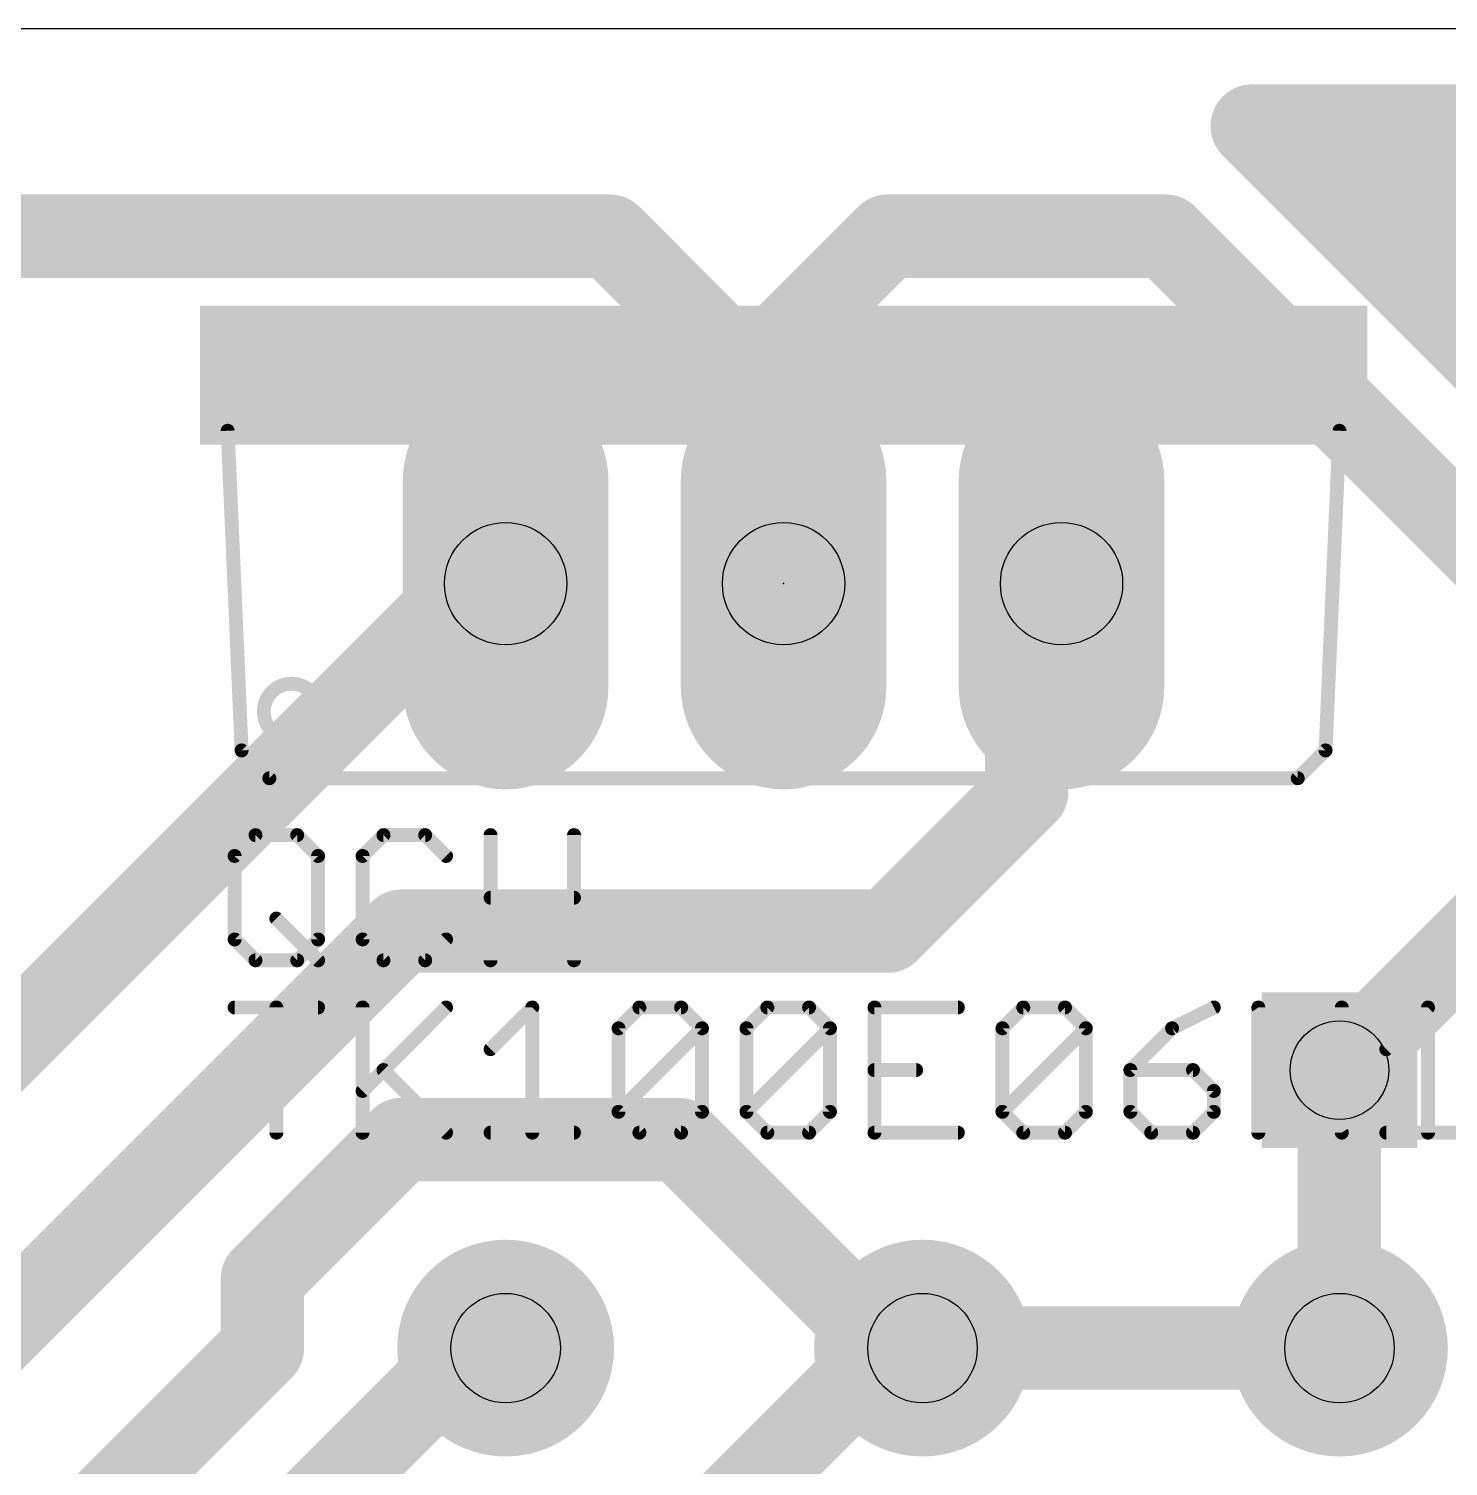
# Model space of a CAD drawing. Extents: x 0 to 88.9, y -10.5 to 54.6.
# Drawn here: x 58.82 to 71.8, y 41.47 to 54.6 of the extents above; entities that cross this region are included whole.
import ezdxf

# ---------------------------------------------------------------- set-up
doc = ezdxf.new("R2010")
doc.units = 0
for name, color, linetype in [('1', 22, 'CONTINUOUS'), ('16', 175, 'CONTINUOUS'), ('17', 82, 'CONTINUOUS'), ('18', 82, 'CONTINUOUS'), ('20', 7, 'CONTINUOUS'), ('21', 253, 'CONTINUOUS'), ('23', 7, 'CONTINUOUS'), ('25', 253, 'CONTINUOUS'), ('27', 253, 'CONTINUOUS'), ('44', 253, 'CONTINUOUS'), ('51', 253, 'CONTINUOUS')]:
    doc.layers.add(name, color=color, linetype=linetype)

# ---------------------------------------------------------------- blocks, each defined once
blk = doc.blocks.new('ROUNDP')
at = {"const_width": 0.5}
blk.add_lwpolyline([(0, -0.25, 1), (0, 0.25, 1), (0, -0.25)], format="xyb", dxfattribs=at)
blk = doc.blocks.new('RECT')
blk.add_solid([(-0.5, -0.5), (0.5, -0.5), (-0.5, 0.5), (0.5, 0.5)])
blk = doc.blocks.new('LONGP100')
at = {"const_width": 1}
blk.add_lwpolyline([(-0.5, 0), (0.5, 0)], dxfattribs=at)
at = {"const_width": 0.5}
for points in [[(-0.5, 0.25, 1), (-0.5, -0.25)], [(0.5, -0.25, 1), (0.5, 0.25)]]:
    blk.add_lwpolyline(points, format="xyb", dxfattribs=at)
blk = doc.blocks.new('SQUAREV')
blk.add_solid([(-0.5, -0.5), (0.5, -0.5), (-0.5, 0.5), (0.5, 0.5)])

msp = doc.modelspace()

# ---------------------------------------------------------------- linework, layer by layer
at = {"layer": '1', "const_width": 0.762}
msp.add_lwpolyline([(72.39, 46.6725), (70.8025, 45.085)], dxfattribs=at)
at = {"layer": '1', "const_width": 0.381}
msp.add_lwpolyline([(70.6678, 45.2197, 1), (70.9372, 44.9503)], format="xyb", dxfattribs=at)
at = {"layer": '16', "const_width": 0.762}
for points in [[(70.2917, 53.4244), (70.005, 53.711)], [(70.005, 53.711), (81.125, 53.711)], [(74.1017, 49.6144), (70.2917, 53.4244)], [(70.376, 53.34), (80.754, 53.34)], [(47.625, 52.705), (64.135, 52.705)], [(64.135, 52.705), (65.405, 51.435)], [(65.405, 51.435), (66.675, 52.705)], [(66.675, 52.705), (69.215, 52.705)], [(69.215, 52.705), (73.025, 48.895)], [(71.138, 52.578), (79.992, 52.578)], [(71.9, 51.816), (76.9612, 51.816)], [(65.405, 51.435), (65.405, 49.53)], [(55.245, 41.91), (62.865, 49.53)], [(62.865, 49.53), (63.1825, 49.53)], [(65.405, 49.53), (65.7225, 49.53)], [(67.945, 49.53), (67.945, 47.625)], [(67.945, 49.53), (68.2625, 49.53)], [(67.945, 47.625), (66.675, 46.355)], [(62.23, 46.355), (55.88, 40.005)], [(66.675, 46.355), (62.23, 46.355)], [(70.8025, 45.085), (70.8025, 43.18)], [(62.23, 44.45), (60.96, 43.18)], [(64.77, 44.45), (62.23, 44.45)], [(66.675, 42.545), (64.77, 44.45)], [(60.96, 43.18), (60.96, 42.545)], [(70.8025, 43.18), (71.12, 42.8625)], [(71.12, 42.8625), (70.8025, 42.545)], [(53.34, 33.02), (62.865, 42.545)], [(60.96, 42.545), (56.515, 38.1)], [(66.675, 42.545), (60.96, 36.83)], [(62.865, 42.545), (63.1825, 42.545)], [(66.675, 42.545), (66.9925, 42.545)], [(66.9925, 42.545), (70.8025, 42.545)]]:
    msp.add_lwpolyline(points, dxfattribs=at)
at = {"layer": '16', "const_width": 0.381}
for points in [[(70.1397, 53.8457, 1), (69.8703, 53.5763)], [(70.005, 53.9015, 1), (70.005, 53.5205)], [(70.4264, 53.5591, 1), (70.1569, 53.2897)], [(70.1569, 53.2897, 1), (70.4264, 53.5591)], [(70.376, 53.5305, 1), (70.376, 53.1495)], [(64.2697, 52.8397, 1), (64.0003, 52.5703)], [(64.135, 52.5145, 1), (64.135, 52.8955)], [(66.675, 52.8955, 1), (66.675, 52.5145)], [(66.8097, 52.5703, 1), (66.5403, 52.8397)], [(69.3497, 52.8397, 1), (69.0803, 52.5703)], [(69.215, 52.5145, 1), (69.215, 52.8955)], [(71.138, 52.7685, 1), (71.138, 52.3875)], [(71.9, 52.0065, 1), (71.9, 51.6255)], [(65.5955, 51.435, 1), (65.2145, 51.435)], [(65.2703, 51.5697, 1), (65.5397, 51.3003)], [(65.2703, 51.3003, 1), (65.5397, 51.5697)], [(62.865, 49.7205, 1), (62.865, 49.3395)], [(62.9997, 49.3953, 1), (62.7303, 49.6647)], [(63.1825, 49.3395, 1), (63.1825, 49.7205)], [(65.405, 49.7205, 1), (65.405, 49.3395)], [(65.7225, 49.3395, 1), (65.7225, 49.7205)], [(68.1355, 49.53, 1), (67.7545, 49.53)], [(67.945, 49.7205, 1), (67.945, 49.3395)], [(68.2625, 49.3395, 1), (68.2625, 49.7205)], [(65.2145, 49.53, 1), (65.5955, 49.53)], [(68.0797, 47.4903, 1), (67.8103, 47.7597)], [(67.7545, 47.625, 1), (68.1355, 47.625)], [(62.23, 46.5455, 1), (62.23, 46.1645)], [(62.3647, 46.2203, 1), (62.0953, 46.4897)], [(66.5403, 46.4897, 1), (66.8097, 46.2203)], [(66.675, 46.1645, 1), (66.675, 46.5455)], [(70.993, 45.085, 1), (70.612, 45.085)], [(62.23, 44.6405, 1), (62.23, 44.2595)], [(62.3647, 44.3153, 1), (62.0953, 44.5847)], [(64.9047, 44.5847, 1), (64.6353, 44.3153)], [(64.77, 44.2595, 1), (64.77, 44.6405)], [(61.1505, 43.18, 1), (60.7695, 43.18)], [(60.8253, 43.3147, 1), (61.0947, 43.0453)], [(70.9372, 43.3147, 1), (70.6678, 43.0453)], [(70.612, 43.18, 1), (70.993, 43.18)], [(71.2547, 42.7278, 1), (70.9853, 42.9972)], [(70.9853, 42.7278, 1), (71.2547, 42.9972)], [(61.0947, 42.4103, 1), (60.8253, 42.6797)], [(62.865, 42.7355, 1), (62.865, 42.3545)], [(62.9997, 42.4103, 1), (62.7303, 42.6797)], [(63.1825, 42.3545, 1), (63.1825, 42.7355)], [(66.675, 42.7355, 1), (66.675, 42.3545)], [(66.8097, 42.4103, 1), (66.5403, 42.6797)], [(66.5403, 42.4103, 1), (66.8097, 42.6797)], [(66.9925, 42.7355, 1), (66.9925, 42.3545)], [(66.9925, 42.3545, 1), (66.9925, 42.7355)], [(70.6678, 42.6797, 1), (70.9372, 42.4103)], [(70.8025, 42.3545, 1), (70.8025, 42.7355)], [(60.7695, 42.545, 1), (61.1505, 42.545)]]:
    msp.add_lwpolyline(points, format="xyb", dxfattribs=at)
at = {"layer": '20'}
msp.add_line((88.8875, 54.6), (0, 54.6), dxfattribs=at)
at = {"layer": '21', "const_width": 0.127}
for points in [[(60.7695, 48.006), (60.6425, 50.927)], [(70.8025, 50.927), (70.6755, 48.006)], [(60.7695, 48.006), (61.0235, 47.752)], [(70.4215, 47.752), (70.6755, 48.006)], [(70.4215, 47.752), (61.0235, 47.752)]]:
    msp.add_lwpolyline(points, dxfattribs=at)
at = {"layer": '21'}
for points, const_width in [([(60.6742, 50.9284, 1), (60.6108, 50.9256)], 0.0635), ([(70.8342, 50.9256, 1), (70.7708, 50.9284)], 0.0635), ([(61.2267, 48.1076, 1), (61.2267, 48.6156, 1), (61.2267, 48.1076)], 0.127), ([(60.792, 48.0285, 1), (60.747, 47.9835)], 0.0635), ([(60.7378, 48.0046, 1), (60.8012, 48.0074)], 0.0635), ([(70.6438, 48.0074, 1), (70.7072, 48.0046)], 0.0635), ([(70.698, 47.9835, 1), (70.653, 48.0285)], 0.0635), ([(61.0235, 47.7838, 1), (61.0235, 47.7203)], 0.0635), ([(70.4215, 47.7203, 1), (70.4215, 47.7838)], 0.0635), ([(61.001, 47.7295, 1), (61.046, 47.7745)], 0.0635), ([(70.399, 47.7745, 1), (70.444, 47.7295)], 0.0635)]:
    msp.add_lwpolyline(points, format="xyb", dxfattribs=dict(at, const_width=const_width))
at = {"layer": '23'}
msp.add_point((65.7225, 49.53), dxfattribs=at)
at = {"layer": '25', "const_width": 0.127}
for points in [[(60.706, 47.0416), (60.8967, 47.2323)], [(60.8967, 47.2323), (61.278, 47.2323)], [(61.278, 47.2323), (61.4687, 47.0416)], [(62.0661, 47.2323), (61.8754, 47.0416)], [(62.4474, 47.2323), (62.0661, 47.2323)], [(62.638, 47.0416), (62.4474, 47.2323)], [(63.0448, 46.0883), (63.0448, 47.2323)], [(63.8074, 47.2323), (63.8074, 46.0883)], [(60.706, 46.279), (60.706, 47.0416)], [(61.4687, 47.0416), (61.4687, 46.279)], [(61.8754, 47.0416), (61.8754, 46.279)], [(63.0448, 46.6603), (63.8074, 46.6603)], [(61.0873, 46.4696), (61.4687, 46.0883)], [(60.8967, 46.0883), (60.706, 46.279)], [(61.4687, 46.279), (61.278, 46.0883)], [(61.8754, 46.279), (62.0661, 46.0883)], [(62.4474, 46.0883), (62.638, 46.279)], [(61.278, 46.0883), (60.8967, 46.0883)], [(62.0661, 46.0883), (62.4474, 46.0883)]]:
    msp.add_lwpolyline(points, dxfattribs=at)
at = {"layer": '25', "const_width": 0.0635}
for points in [[(60.8967, 47.264, 1), (60.8967, 47.2005)], [(60.9191, 47.2098, 1), (60.8742, 47.2547)], [(61.3004, 47.2547, 1), (61.2555, 47.2098)], [(61.278, 47.2005, 1), (61.278, 47.264)], [(62.0661, 47.264, 1), (62.0661, 47.2005)], [(62.0885, 47.2098, 1), (62.0436, 47.2547)], [(62.4698, 47.2547, 1), (62.4249, 47.2098)], [(62.4474, 47.2005, 1), (62.4474, 47.264)], [(63.0765, 47.2323, 1), (63.013, 47.2323)], [(63.8392, 47.2323, 1), (63.7757, 47.2323)], [(60.7378, 47.0416, 1), (60.6743, 47.0416)], [(60.6835, 47.0641, 1), (60.7285, 47.0192)], [(61.5004, 47.0416, 1), (61.4369, 47.0416)], [(61.4462, 47.0192, 1), (61.4911, 47.0641)], [(61.9071, 47.0416, 1), (61.8436, 47.0416)], [(61.8529, 47.0641, 1), (61.8978, 47.0192)], [(62.6156, 47.0192, 1), (62.6605, 47.0641)], [(63.0448, 46.692, 1), (63.0448, 46.6285)], [(63.8074, 46.6285, 1), (63.8074, 46.692)], [(61.1098, 46.4921, 1), (61.0649, 46.4472)], [(60.7285, 46.3014, 1), (60.6835, 46.2565)], [(60.6743, 46.279, 1), (60.7378, 46.279)], [(61.4369, 46.279, 1), (61.5004, 46.279)], [(61.4911, 46.2565, 1), (61.4462, 46.3014)], [(61.8436, 46.279, 1), (61.9071, 46.279)], [(61.8978, 46.3014, 1), (61.8529, 46.2565)], [(62.6605, 46.2565, 1), (62.6156, 46.3014)], [(60.8967, 46.1201, 1), (60.8967, 46.0566)], [(60.8742, 46.0658, 1), (60.9191, 46.1108)], [(61.2555, 46.1108, 1), (61.3004, 46.0658)], [(61.278, 46.0566, 1), (61.278, 46.1201)], [(61.4462, 46.0658, 1), (61.4911, 46.1108)], [(62.0661, 46.1201, 1), (62.0661, 46.0566)], [(62.0436, 46.0658, 1), (62.0885, 46.1108)], [(62.4249, 46.1108, 1), (62.4698, 46.0658)], [(62.4474, 46.0566, 1), (62.4474, 46.1201)], [(63.013, 46.0883, 1), (63.0765, 46.0883)], [(63.7757, 46.0883, 1), (63.8392, 46.0883)]]:
    msp.add_lwpolyline(points, format="xyb", dxfattribs=at)
at = {"layer": '27', "const_width": 0.127}
for points in [[(60.706, 45.6575), (61.4687, 45.6575)], [(61.0873, 44.5135), (61.0873, 45.6575)], [(61.8754, 45.6575), (61.8754, 44.5135)], [(61.8754, 44.8948), (62.638, 45.6575)], [(63.0448, 45.2762), (63.4261, 45.6575)], [(63.4261, 45.6575), (63.4261, 44.5135)], [(64.2142, 45.4668), (64.4049, 45.6575)], [(64.4049, 45.6575), (64.7862, 45.6575)], [(64.7862, 45.6575), (64.9768, 45.4668)], [(65.3836, 45.4668), (65.5743, 45.6575)], [(65.5743, 45.6575), (65.9556, 45.6575)], [(65.9556, 45.6575), (66.1462, 45.4668)], [(67.3156, 45.6575), (66.553, 45.6575)], [(66.553, 45.6575), (66.553, 44.5135)], [(67.7224, 45.4668), (67.913, 45.6575)], [(67.913, 45.6575), (68.2944, 45.6575)], [(68.2944, 45.6575), (68.485, 45.4668)], [(69.6544, 45.6575), (69.2731, 45.4668)], [(70.0612, 44.5135), (70.0612, 45.6575)], [(70.0612, 45.6575), (70.8238, 44.5135)], [(70.8238, 44.5135), (70.8238, 45.6575)], [(71.2306, 45.2762), (71.6119, 45.6575)], [(71.6119, 45.6575), (71.6119, 44.5135)], [(64.2142, 44.7042), (64.2142, 45.4668)], [(64.2142, 44.7042), (64.9768, 45.4668)], [(64.9768, 45.4668), (64.9768, 44.7042)], [(65.3836, 44.7042), (65.3836, 45.4668)], [(65.3836, 44.7042), (66.1462, 45.4668)], [(66.1462, 45.4668), (66.1462, 44.7042)], [(67.7224, 44.7042), (67.7224, 45.4668)], [(67.7224, 44.7042), (68.485, 45.4668)], [(68.485, 45.4668), (68.485, 44.7042)], [(69.2731, 45.4668), (68.8918, 45.0855)], [(62.0661, 45.0855), (62.638, 44.5135)], [(66.553, 45.0855), (66.9343, 45.0855)], [(68.8918, 45.0855), (68.8918, 44.7042)], [(69.4638, 45.0855), (68.8918, 45.0855)], [(69.6544, 44.8948), (69.4638, 45.0855)], [(69.6544, 44.7042), (69.6544, 44.8948)], [(64.4049, 44.5135), (64.2142, 44.7042)], [(64.9768, 44.7042), (64.7862, 44.5135)], [(65.5743, 44.5135), (65.3836, 44.7042)], [(66.1462, 44.7042), (65.9556, 44.5135)], [(67.913, 44.5135), (67.7224, 44.7042)], [(68.485, 44.7042), (68.2944, 44.5135)], [(68.8918, 44.7042), (69.0824, 44.5135)], [(69.4638, 44.5135), (69.6544, 44.7042)], [(63.0448, 44.5135), (63.8074, 44.5135)], [(64.7862, 44.5135), (64.4049, 44.5135)], [(65.9556, 44.5135), (65.5743, 44.5135)], [(66.553, 44.5135), (67.3156, 44.5135)], [(68.2944, 44.5135), (67.913, 44.5135)], [(69.0824, 44.5135), (69.4638, 44.5135)], [(71.2306, 44.5135), (71.9932, 44.5135)]]:
    msp.add_lwpolyline(points, dxfattribs=at)
at = {"layer": '27', "const_width": 0.0635}
for points in [[(60.706, 45.6892, 1), (60.706, 45.6257)], [(61.1191, 45.6575, 1), (61.0556, 45.6575)], [(61.4687, 45.6257, 1), (61.4687, 45.6892)], [(61.9071, 45.6575, 1), (61.8436, 45.6575)], [(62.6605, 45.635, 1), (62.6156, 45.6799)], [(63.4579, 45.6575, 1), (63.3944, 45.6575)], [(63.4486, 45.635, 1), (63.4037, 45.6799)], [(64.4049, 45.6892, 1), (64.4049, 45.6257)], [(64.4273, 45.635, 1), (64.3824, 45.6799)], [(64.8086, 45.6799, 1), (64.7637, 45.635)], [(64.7862, 45.6257, 1), (64.7862, 45.6892)], [(65.5743, 45.6892, 1), (65.5743, 45.6257)], [(65.5967, 45.635, 1), (65.5518, 45.6799)], [(65.978, 45.6799, 1), (65.9331, 45.635)], [(65.9556, 45.6257, 1), (65.9556, 45.6892)], [(66.5847, 45.6575, 1), (66.5212, 45.6575)], [(66.553, 45.6892, 1), (66.553, 45.6257)], [(67.3156, 45.6257, 1), (67.3156, 45.6892)], [(67.913, 45.6892, 1), (67.913, 45.6257)], [(67.9355, 45.635, 1), (67.8906, 45.6799)], [(68.3168, 45.6799, 1), (68.2719, 45.635)], [(68.2944, 45.6257, 1), (68.2944, 45.6892)], [(69.6686, 45.6291, 1), (69.6402, 45.6859)], [(70.0929, 45.6575, 1), (70.0294, 45.6575)], [(70.0876, 45.6751, 1), (70.0348, 45.6399)], [(70.8556, 45.6575, 1), (70.7921, 45.6575)], [(71.6436, 45.6575, 1), (71.5801, 45.6575)], [(71.6343, 45.635, 1), (71.5894, 45.6799)], [(64.2459, 45.4668, 1), (64.1824, 45.4668)], [(64.1917, 45.4893, 1), (64.2366, 45.4444)], [(65.0086, 45.4668, 1), (64.9451, 45.4668)], [(64.9993, 45.4444, 1), (64.9544, 45.4893)], [(64.9544, 45.4444, 1), (64.9993, 45.4893)], [(65.4153, 45.4668, 1), (65.3518, 45.4668)], [(65.3611, 45.4893, 1), (65.406, 45.4444)], [(66.178, 45.4668, 1), (66.1145, 45.4668)], [(66.1687, 45.4444, 1), (66.1238, 45.4893)], [(66.1238, 45.4444, 1), (66.1687, 45.4893)], [(67.7541, 45.4668, 1), (67.6906, 45.4668)], [(67.6999, 45.4893, 1), (67.7448, 45.4444)], [(68.5168, 45.4668, 1), (68.4533, 45.4668)], [(68.5075, 45.4444, 1), (68.4626, 45.4893)], [(68.4626, 45.4444, 1), (68.5075, 45.4893)], [(69.2589, 45.4952, 1), (69.2873, 45.4384)], [(69.2956, 45.4444, 1), (69.2507, 45.4893)], [(63.0223, 45.2986, 1), (63.0672, 45.2537)], [(71.2081, 45.2986, 1), (71.253, 45.2537)], [(62.0885, 45.1079, 1), (62.0436, 45.063)], [(66.553, 45.1172, 1), (66.553, 45.0537)], [(66.9343, 45.0537, 1), (66.9343, 45.1172)], [(68.9235, 45.0855, 1), (68.86, 45.0855)], [(68.8918, 45.1172, 1), (68.8918, 45.0537)], [(68.8693, 45.1079, 1), (68.9142, 45.063)], [(69.4862, 45.1079, 1), (69.4413, 45.063)], [(69.4638, 45.0537, 1), (69.4638, 45.1172)], [(61.8529, 44.9173, 1), (61.8978, 44.8724)], [(69.6862, 44.8948, 1), (69.6227, 44.8948)], [(69.632, 44.8724, 1), (69.6769, 44.9173)], [(64.1824, 44.7042, 1), (64.2459, 44.7042)], [(64.2366, 44.7266, 1), (64.1917, 44.6817)], [(64.1917, 44.7266, 1), (64.2366, 44.6817)], [(64.9451, 44.7042, 1), (65.0086, 44.7042)], [(64.9993, 44.6817, 1), (64.9544, 44.7266)], [(65.3518, 44.7042, 1), (65.4153, 44.7042)], [(65.406, 44.7266, 1), (65.3611, 44.6817)], [(65.3611, 44.7266, 1), (65.406, 44.6817)], [(66.1145, 44.7042, 1), (66.178, 44.7042)], [(66.1687, 44.6817, 1), (66.1238, 44.7266)], [(67.7448, 44.7266, 1), (67.6999, 44.6817)], [(67.6999, 44.7266, 1), (67.7448, 44.6817)], [(67.6906, 44.7042, 1), (67.7541, 44.7042)], [(68.4533, 44.7042, 1), (68.5168, 44.7042)], [(68.5075, 44.6817, 1), (68.4626, 44.7266)], [(68.86, 44.7042, 1), (68.9235, 44.7042)], [(68.9142, 44.7266, 1), (68.8693, 44.6817)], [(69.6227, 44.7042, 1), (69.6862, 44.7042)], [(69.6769, 44.6817, 1), (69.632, 44.7266)], [(61.0556, 44.5135, 1), (61.1191, 44.5135)], [(61.8436, 44.5135, 1), (61.9071, 44.5135)], [(62.6156, 44.491, 1), (62.6605, 44.536)], [(63.0448, 44.5453, 1), (63.0448, 44.4817)], [(63.3944, 44.5135, 1), (63.4579, 44.5135)], [(63.8074, 44.4817, 1), (63.8074, 44.5453)], [(64.4049, 44.5453, 1), (64.4049, 44.4817)], [(64.3824, 44.491, 1), (64.4273, 44.536)], [(64.7637, 44.536, 1), (64.8086, 44.491)], [(64.7862, 44.4817, 1), (64.7862, 44.5453)], [(65.5743, 44.5453, 1), (65.5743, 44.4817)], [(65.5518, 44.491, 1), (65.5967, 44.536)], [(65.9331, 44.536, 1), (65.978, 44.491)], [(65.9556, 44.4817, 1), (65.9556, 44.5453)], [(66.553, 44.5453, 1), (66.553, 44.4817)], [(66.5212, 44.5135, 1), (66.5847, 44.5135)], [(67.3156, 44.4817, 1), (67.3156, 44.5453)], [(67.913, 44.5453, 1), (67.913, 44.4817)], [(67.8906, 44.491, 1), (67.9355, 44.536)], [(68.2719, 44.536, 1), (68.3168, 44.491)], [(68.2944, 44.4817, 1), (68.2944, 44.5453)], [(69.0824, 44.5453, 1), (69.0824, 44.4817)], [(69.06, 44.491, 1), (69.1049, 44.536)], [(69.4413, 44.536, 1), (69.4862, 44.491)], [(69.4638, 44.4817, 1), (69.4638, 44.5453)], [(70.0294, 44.5135, 1), (70.0929, 44.5135)], [(70.7921, 44.5135, 1), (70.8556, 44.5135)], [(70.7974, 44.4959, 1), (70.8502, 44.5311)], [(71.2306, 44.5453, 1), (71.2306, 44.4817)], [(71.5801, 44.5135, 1), (71.6436, 44.5135)]]:
    msp.add_lwpolyline(points, format="xyb", dxfattribs=at)
at = {"layer": '44'}
for centre, radius in [((63.1825, 49.53), 0.5588), ((65.7225, 49.53), 0.5588), ((68.2625, 49.53), 0.5588), ((70.8025, 45.085), 0.45), ((63.1825, 42.545), 0.5), ((66.9925, 42.545), 0.5), ((70.8025, 42.545), 0.5)]:
    msp.add_circle(centre, radius, dxfattribs=at)

# ---------------------------------------------------------------- block references
at = {"layer": '17'}
for name, p, xscale, yscale, rotation in [('LONGP100', (63.1825, 49.53), 1.8796, 1.8796, 90), ('LONGP100', (63.1825, 49.53), 1.8796, 1.8796, 90), ('LONGP100', (65.7225, 49.53), 1.8796, 1.8796, 90), ('LONGP100', (65.7225, 49.53), 1.8796, 1.8796, 90), ('LONGP100', (68.2625, 49.53), 1.8796, 1.8796, 90), ('LONGP100', (68.2625, 49.53), 1.8796, 1.8796, 90), ('ROUNDP', (63.1825, 42.545), 1.9812, 1.9812, 90), ('ROUNDP', (63.1825, 42.545), 1.9812, 1.9812, 90), ('ROUNDP', (66.9925, 42.545), 1.9812, 1.9812, 90), ('ROUNDP', (66.9925, 42.545), 1.9812, 1.9812, 90), ('ROUNDP', (70.8025, 42.545), 1.9812, 1.9812, 270), ('ROUNDP', (70.8025, 42.545), 1.9812, 1.9812, 270)]:
    msp.add_blockref(name, p, dxfattribs=dict(at, xscale=xscale, yscale=yscale, rotation=rotation))
at = {"layer": '18', "xscale": 1.4224, "yscale": 1.4224}
msp.add_blockref('SQUAREV', (70.8025, 45.085), dxfattribs=at)
msp.add_blockref('SQUAREV', (70.8025, 45.085), dxfattribs=at)
at = {"layer": '21'}
for p, xscale, yscale in [((65.7225, 51.689), 10.668, 0.762), ((61.341, 51.054), 1.905, 0.508), ((64.4525, 51.054), 0.762, 0.508), ((66.9925, 51.054), 0.762, 0.508), ((70.104, 51.054), 1.905, 0.508)]:
    msp.add_blockref('RECT', p, dxfattribs=dict(at, xscale=xscale, yscale=yscale))
at = {"layer": '51', "xscale": 1.778, "yscale": 0.508}
for p in [(63.1825, 51.054), (65.7225, 51.054), (68.2625, 51.054)]:
    msp.add_blockref('RECT', p, dxfattribs=at)

doc.saveas('drawing.dxf')
